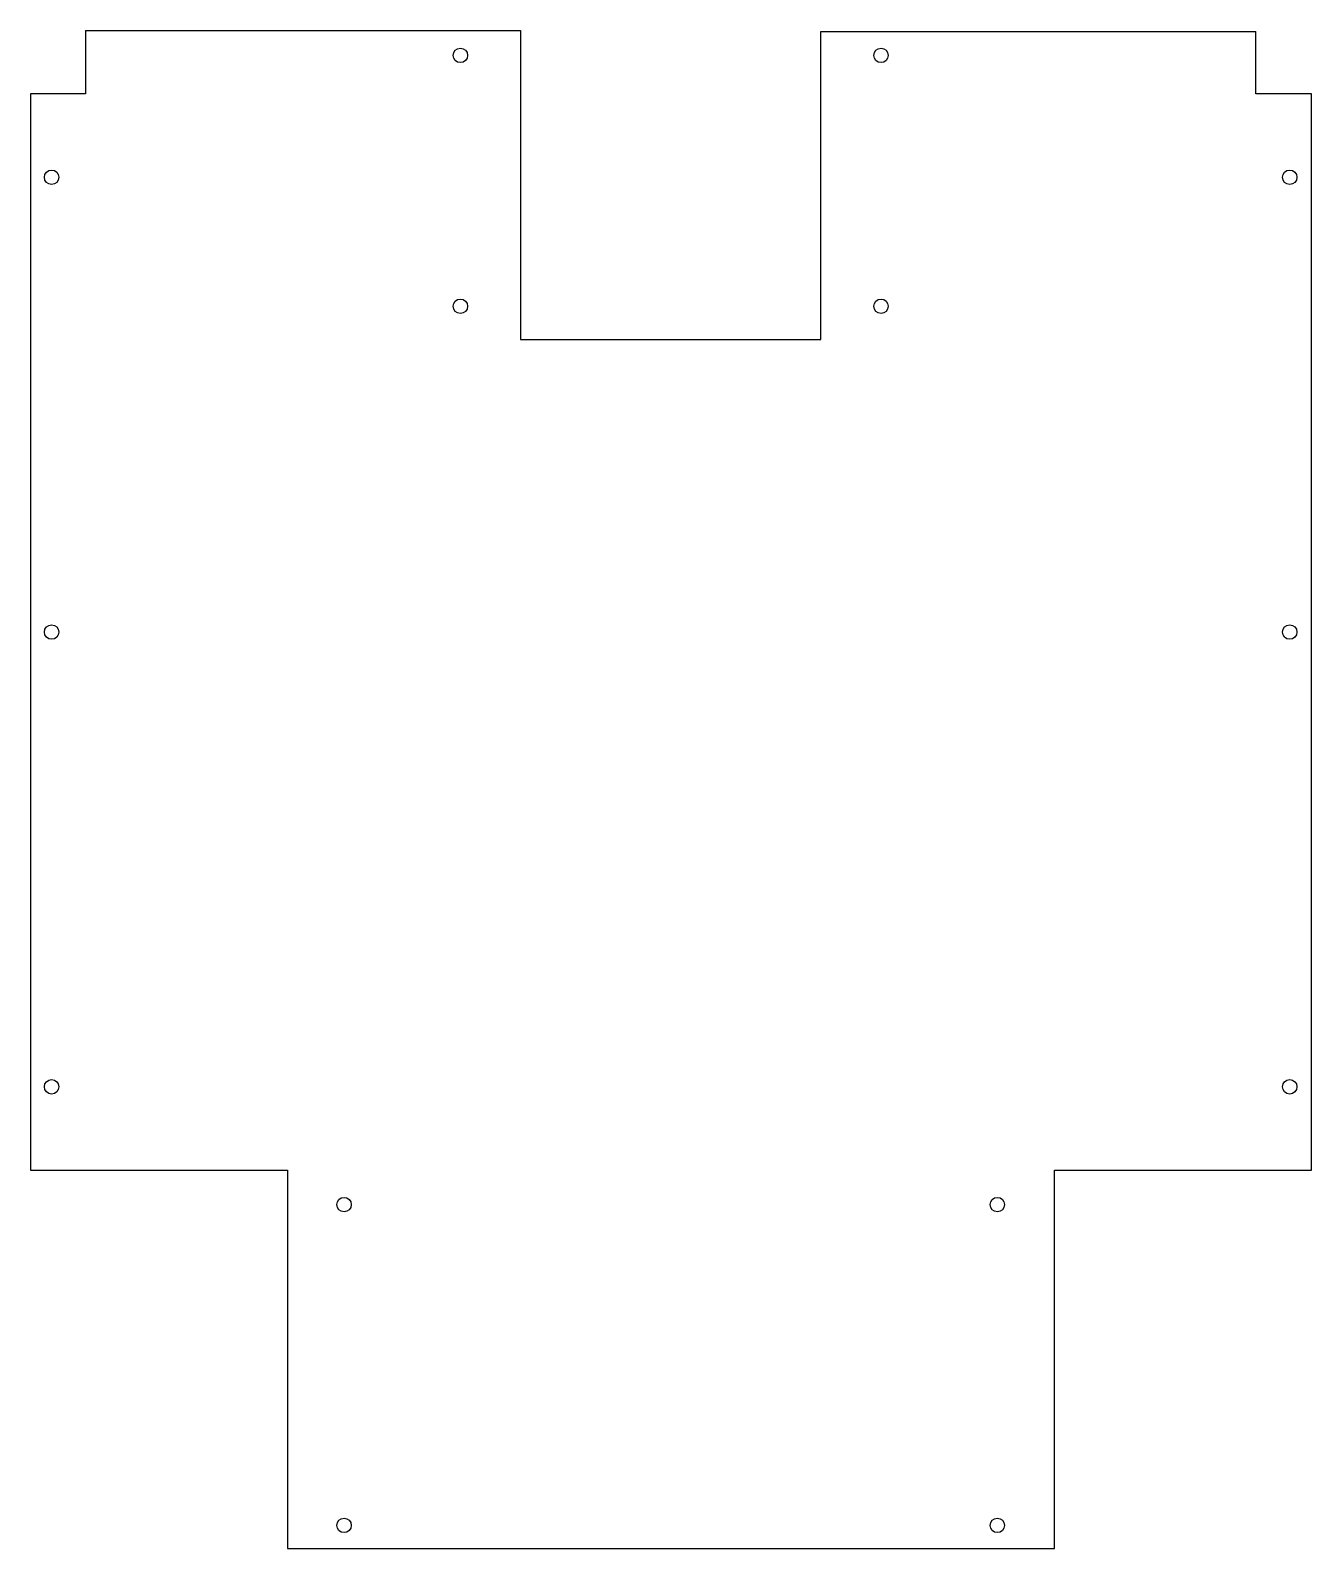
# Model space of a CAD drawing. Header units: millimetres. Extents: x 52 to 495, y -705 to -180.
import ezdxf

# ---------------------------------------------------------------- set-up
doc = ezdxf.new("R2010")
doc.units = ezdxf.units.MM
doc.layers.get('0').update_dxf_attribs({"linetype": 'CONTINUOUS'})

msp = doc.modelspace()

# ---------------------------------------------------------------- linework, layer by layer
for p, q in [((70.64, -179.5), (70.64, -201.5)), ((70.64, -179.5), (221.14, -179.5)), ((221.14, -179.5), (221.14, -286.5)), ((325.14, -286.5), (325.14, -179.85)), ((325.14, -179.85), (475.64, -179.85)), ((475.64, -201.5), (475.64, -179.85)), ((51.5, -201.5), (51.5, -574)), ((70.64, -201.5), (51.5, -201.5)), ((495, -201.5), (475.64, -201.5)), ((495, -574), (495, -201.5)), ((221.14, -286.5), (325.14, -286.5)), ((51.5, -574), (140.5, -574)), ((140.5, -574), (140.5, -705)), ((406, -574), (495, -574)), ((406, -705), (406, -574)), ((140.5, -705), (406, -705))]:
    msp.add_line(p, q)
for centre in [(200.35, -188.17), (345.94, -188.17), (58.86, -230.35), (487.42, -230.35), (200.35, -275.01), (345.94, -275.01), (58.86, -387.75), (487.42, -387.75), (58.86, -545.15), (487.42, -545.15), (160.07, -585.92), (386.21, -585.92), (160.07, -696.96), (386.21, -696.96)]:
    msp.add_circle(centre, 2.5)

doc.saveas('drawing.dxf')
